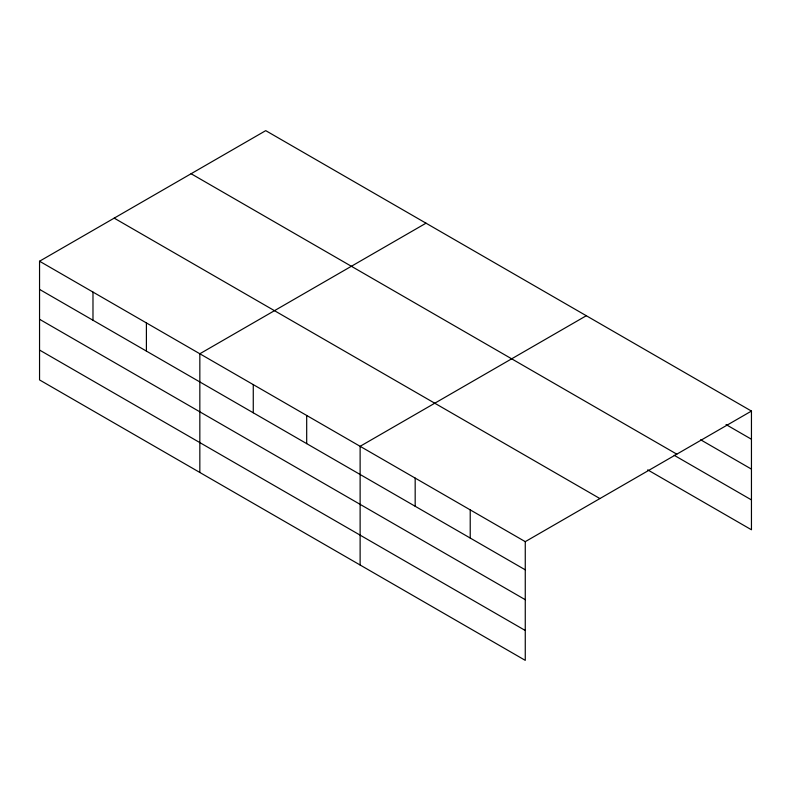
<?xml version="1.0" encoding="UTF-8"?>
<svg xmlns="http://www.w3.org/2000/svg" width="791" height="791" viewBox="0 0 791 791"><rect width="100%" height="100%" fill="white"/><g stroke="black" fill="none" stroke-linecap="round" stroke-linejoin="round"><path stroke-width="1.19" d="M39.55 261.228L525.264 541.657L525.264 660.356L39.55 379.927L39.55 261.228L265.736 130.644L751.45 411.073L751.45 529.772L647.71 469.874M426.023 223.181L199.836 353.765L199.836 472.474M586.309 315.728L360.123 446.312L360.123 565.011M525.264 541.657L751.45 411.073M726.039 424.569L751.45 439.242M700.638 439.776L751.45 469.112M191.096 173.733L676.809 454.163M674.169 455.28L751.45 499.902M114.191 218.138L599.904 498.557M39.55 289.397L525.264 569.827M39.55 319.277L525.264 599.697M39.55 350.057L525.264 630.486M470.22 509.869L470.22 538.048M415.176 478.09L415.176 506.26M306.69 415.463L306.69 443.632M253.268 384.614L253.268 412.783M146.404 322.916L146.404 351.095M92.982 292.077L92.982 320.246"/></g></svg>
